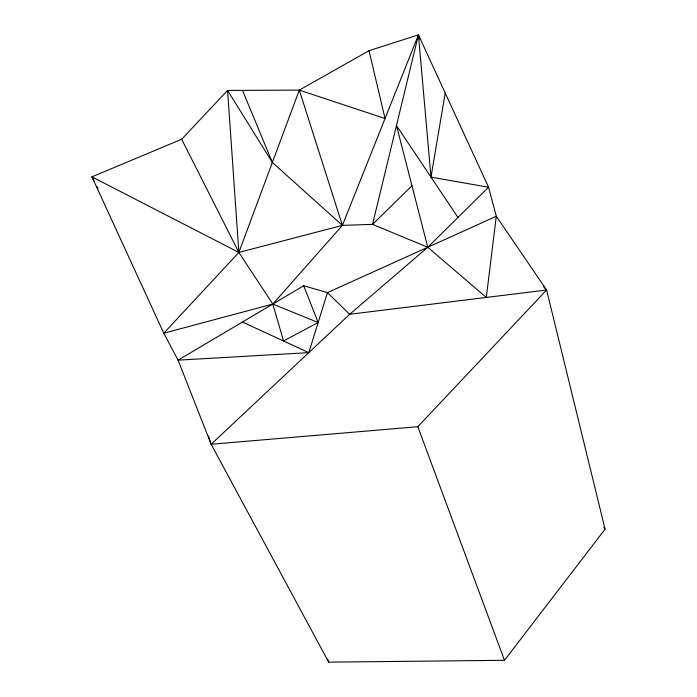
<?xml version="1.0" encoding="UTF-8"?>
<svg xmlns="http://www.w3.org/2000/svg" width="697" height="697" viewBox="0 0 697 697"><rect width="100%" height="100%" fill="white"/><g stroke="black" fill="none" stroke-linecap="round" stroke-linejoin="round"><path stroke-width="1.05" d="M208.403 436L211.147 444.259L349.685 314.286L427.775 247.269L488.571 187.232L418.435 34.85L369.018 50.715L385.049 118.516L299.301 90.113L227.588 90.427L181.673 139.234L91.934 176.855L163.778 333.227L178.066 360.166L211.147 444.259L328.696 662.15L504.48 660.312L605.066 529.154L546.605 290.004L496.299 216.288L488.571 187.232L430.999 177.134L445.2 93.006M543.643 286.842L546.605 290.004L349.685 314.286L327.442 292.627L303.683 285.77L178.066 360.166L308.823 352.63L327.442 292.627L496.299 216.288L486.297 297.445L427.775 247.269L372.546 224.364L342.401 225.384L238.862 252.436L163.778 333.227L272.823 304.049L342.401 225.384L418.435 34.85L419.62 39.015M303.683 285.77L318.163 322.528L283.531 340.972L272.823 304.049L238.862 252.436L299.301 90.113L369.018 50.715M211.147 444.259L417.825 426.712L546.605 290.004M411.971 185.785L372.546 224.364L418.435 34.85L430.999 177.134M272.823 304.049L318.163 322.528M242.443 322.04L308.823 352.63M299.301 90.113L342.401 225.384L272.361 162.462L227.588 90.427L238.862 252.436L91.934 176.855L94.461 181.673M603.759 527.42L605.066 529.154M457.964 217.455L396.48 125.53L427.775 247.269M96.979 186.491L97.989 188.417M181.673 139.234L238.862 252.436M242.539 90.436L272.361 162.462M327.546 659.092L328.696 662.15M417.825 426.712L504.48 660.312"/></g></svg>
